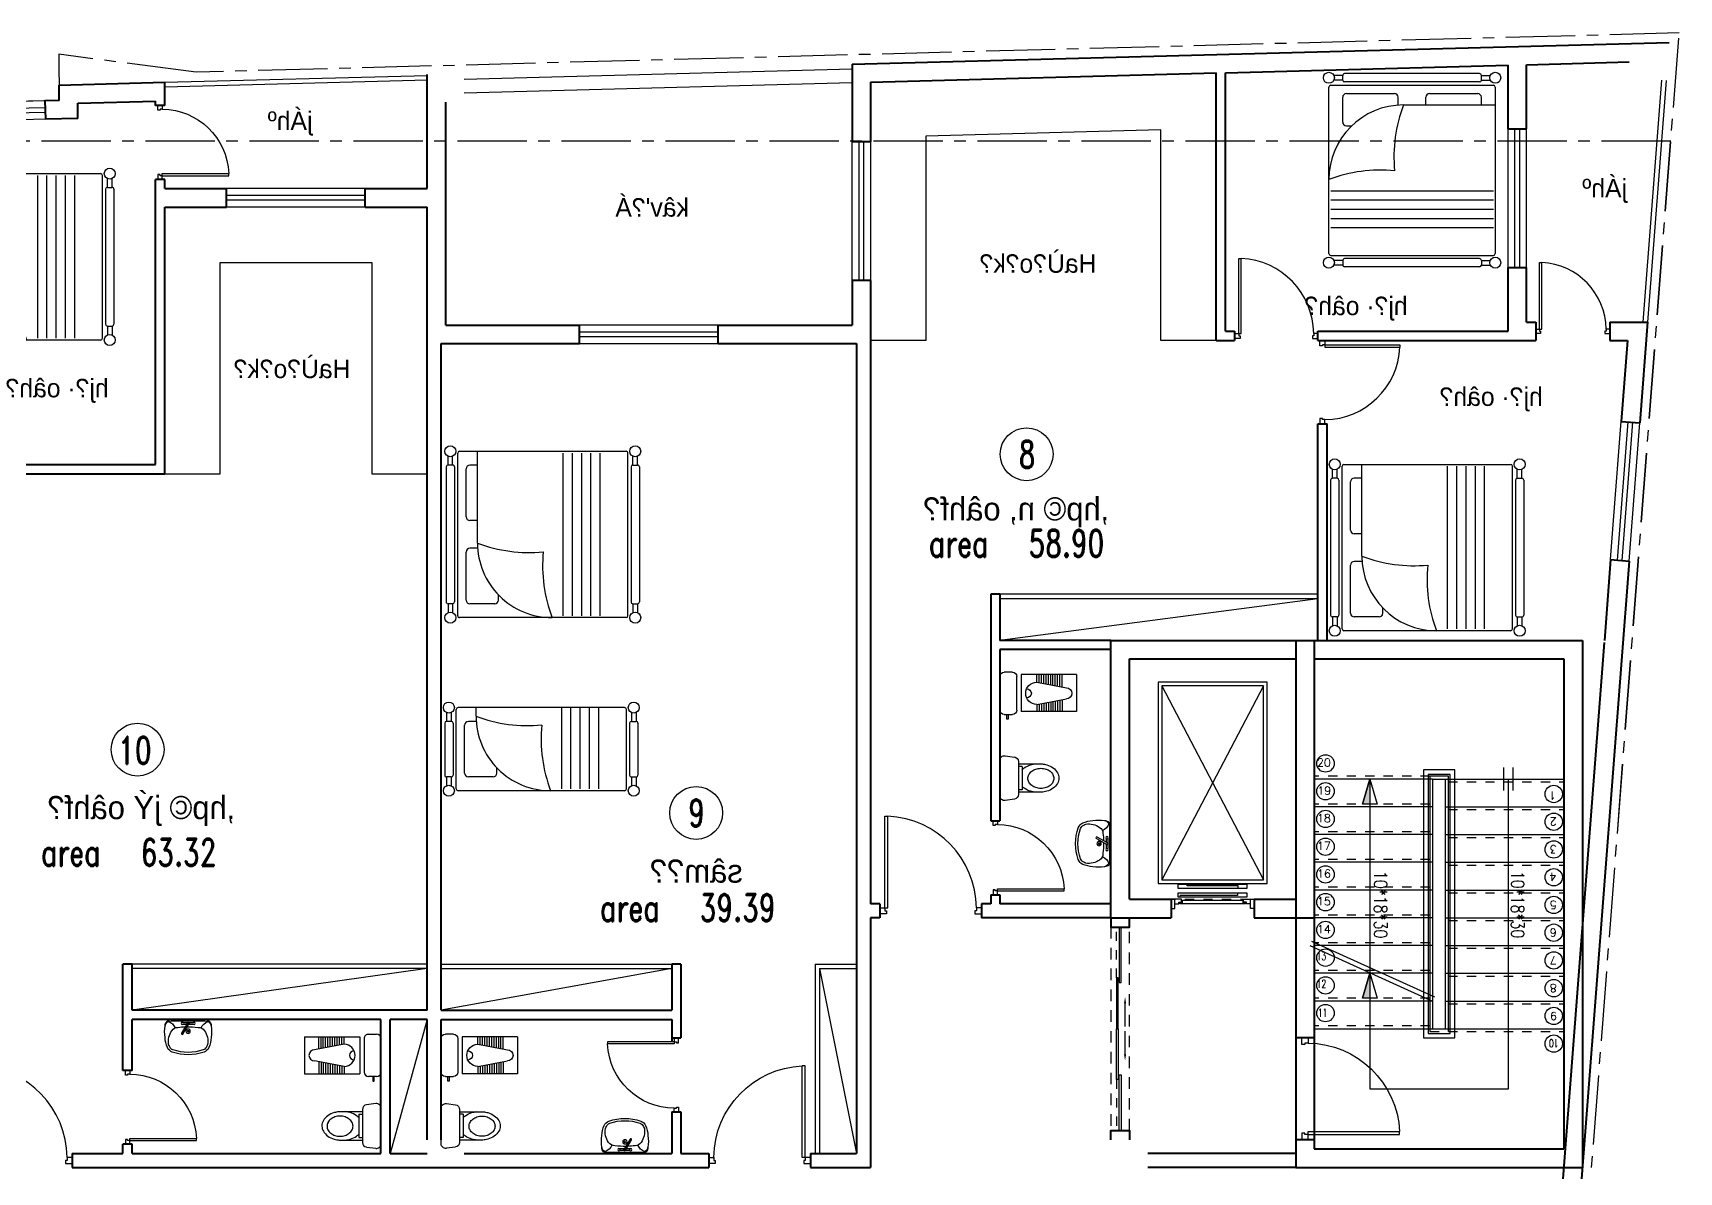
# Model space of a CAD drawing. Header units: metres. Extents: x 89900.7 to 89938.3, y 122596.5 to 122628.6.
# Drawn here: x 89920.52 to 89938.32, y 122616.24 to 122628.56 of the extents above; entities that cross this region are included whole.
import ezdxf

# ---------------------------------------------------------------- set-up
doc = ezdxf.new("R2010")
doc.units = ezdxf.units.M
for name, pattern in [('CENTER2', [1.125, 0.75, -0.125, 0.125, -0.125]), ('DOT2', [0.125, 0, -0.125]), ('HIDDEN', [9.525, 6.35, -3.175]), ('HIDDEN2', [0.1875, 0.125, -0.0625])]:
    doc.linetypes.add(name, pattern=pattern)
for name, color, linetype in [('1', 1, 'Continuous'), ('2', 2, 'Continuous'), ('Area', 240, 'CENTER2'), ('Counter', 30, 'Continuous'), ('Door', 15, 'Continuous'), ('Fur.mobl', 175, 'Continuous'), ('Hatch', 60, 'Continuous'), ('Hidden', 1, 'HIDDEN2'), ('LEAF', 134, 'Continuous'), ('pele-fur', 1, 'Continuous'), ('pele-hide', 251, 'Continuous'), ('pele-kaf', 1, 'Continuous'), ('Text', 3, 'Continuous'), ('WINDOW', 2, 'Continuous')]:
    doc.layers.add(name, color=color, linetype=linetype)
doc.layers.add('Fur. Wc', color=155, linetype='Continuous', true_color=0x3e6f99)
doc.layers.add('Wall', color=4, linetype='Continuous', lineweight=40)
doc.styles.add('Dim', font='romans.shx', dxfattribs={"width": 0.8})
doc.styles.add('MAIN-GRID', font='romand.shx', dxfattribs={"width": 0.7})
doc.styles.add('style1', font='romand.shx')
doc.styles.add('Tahrir', font='tahrir.shx', dxfattribs={"height": 0.3})

# ---------------------------------------------------------------- blocks, each defined once
blk = doc.blocks.new('A$C88bc8403')
at = {"layer": 'pele-fur'}
for points in [[(1.57, 1.2), (1.57, 4.1), (1.23, 4.1), (1.23, 1.2)], [(1.52, 1.25), (1.52, 4.05), (1.28, 4.05), (1.28, 1.25)]]:
    blk.add_lwpolyline(points, close=True, dxfattribs=at)
at = {"layer": 'pele-hide', "ltscale": 0.8}
for p, q in [((2.1, 3.875), (2.1, 4.125)), ((2.2, 3.875), (2.2, 4.125)), ((0.65, 4), (0.57, 3.73)), ((0, 2.2), (1.33, 1.6)), ((0.021, 2.246), (1.351, 1.646)), ((0.65, 1.9), (0.57, 1.63))]:
    blk.add_line(p, q, dxfattribs=at)
at = {"layer": 'pele-hide', "linetype": 'HIDDEN', "ltscale": 0.01}
for p, q in [((1.3, 4.03), (0.05, 4.03)), ((1.5, 3.97), (2.75, 3.97)), ((1.3, 3.73), (0.05, 3.73)), ((1.5, 3.67), (2.75, 3.67)), ((1.3, 3.43), (0.05, 3.43)), ((1.5, 3.37), (2.75, 3.37)), ((1.3, 3.13), (0.05, 3.13)), ((1.5, 3.07), (2.75, 3.07)), ((1.3, 2.83), (0.05, 2.83)), ((1.5, 2.77), (2.75, 2.77)), ((1.3, 2.53), (0.05, 2.53)), ((1.5, 2.47), (2.75, 2.47)), ((1.3, 2.23), (0.05, 2.23)), ((1.5, 2.17), (2.75, 2.17)), ((1.3, 1.93), (0.05, 1.93)), ((1.5, 1.87), (2.75, 1.87)), ((1.3, 1.63), (0.05, 1.63)), ((1.5, 1.57), (2.75, 1.57)), ((1.3, 1.33), (0.05, 1.33)), ((1.3, 1.27), (2.75, 1.27))]:
    blk.add_line(p, q, dxfattribs=at)
at = {"layer": 'pele-hide'}
for points in [[(0.65, 4), (0.73, 3.73), (0.57, 3.73), (0.65, 4)], [(0.65, 1.9), (0.73, 1.63), (0.57, 1.63), (0.65, 1.9)]]:
    blk.add_lwpolyline(points, dxfattribs=at)
at = {"layer": 'pele-hide', "ltscale": 0.8}
blk.add_lwpolyline([(0.65, 3.97), (0.65, 0.65), (2.15, 0.65), (2.15, 4)], dxfattribs=at)
at = {"layer": 'pele-hide', "linetype": 'HIDDEN', "ltscale": 0.8}
blk.add_lwpolyline([(1.5, 1.27), (1.5, 4.03), (1.3, 4.03), (1.3, 1.27)], dxfattribs=at)
at = {"layer": 'pele-hide', "ltscale": 0.8}
for points in [[(0.65, 4), (0.65, 3.73), (0.57, 3.73), (0.65, 3.73)], [(0.65, 1.9), (0.65, 1.63), (0.57, 1.63), (0.65, 1.63)]]:
    blk.add_solid(points, dxfattribs=at)
at = {"layer": 'pele-kaf'}
for p, q in [((1.33, 4), (0.05, 4)), ((1.33, 4), (2.75, 4)), ((1.33, 3.7), (0.05, 3.7)), ((1.47, 3.7), (2.75, 3.7)), ((1.33, 3.4), (0.05, 3.4)), ((1.47, 3.4), (2.75, 3.4)), ((1.33, 3.1), (0.05, 3.1)), ((1.47, 3.1), (2.75, 3.1)), ((1.33, 2.8), (0.05, 2.8)), ((1.47, 2.8), (2.75, 2.8)), ((1.33, 2.5), (0.05, 2.5)), ((1.47, 2.5), (2.75, 2.5)), ((1.33, 2.2), (0.05, 2.2)), ((1.47, 2.2), (2.75, 2.2)), ((1.33, 1.9), (0.05, 1.9)), ((1.47, 1.9), (2.75, 1.9)), ((1.33, 1.6), (0.05, 1.6)), ((1.47, 1.6), (2.75, 1.6)), ((0.05, 1.3), (1.47, 1.3)), ((1.47, 1.3), (2.75, 1.3))]:
    blk.add_line(p, q, dxfattribs=at)
for points in [[(1.33, 4), (1.33, 1.3)], [(1.47, 1.3), (1.47, 4)]]:
    blk.add_lwpolyline(points, dxfattribs=at)
at = {"layer": 'Text'}
for centre in [(0.171, 4.169), (0.171, 3.869), (2.64, 3.839), (0.171, 3.569), (2.64, 3.539), (0.171, 3.269), (2.64, 3.239), (0.171, 2.969), (2.64, 2.939), (0.171, 2.669), (2.64, 2.639), (0.171, 2.369), (2.64, 2.339), (0.171, 2.069), (2.64, 2.039), (0.171, 1.769), (2.64, 1.739), (0.171, 1.469), (2.64, 1.439), (2.64, 1.139)]:
    blk.add_circle(centre, 0.094, dxfattribs=at)
at = {"layer": 'Wall'}
for p, q in [((-0.15, 5.5), (2.95, 5.5)), ((-0.15, 5.5), (-0.15, -0.2)), ((2.95, 5.5), (2.95, -0.2)), ((0.05, 5.3), (2.75, 5.3)), ((0.05, 5.3), (0.05, 0)), ((2.75, 5.3), (2.75, 0)), ((0.05, 0), (2.75, 0)), ((-0.15, -0.2), (2.95, -0.2))]:
    blk.add_line(p, q, dxfattribs=at)
at = {"layer": 'Text', "style": 'style1'}
for s, p in [('20', (0.08, 4.135)), ('19', (0.083, 3.832)), ('18', (0.08, 3.535)), ('17', (0.08, 3.235)), ('16', (0.08, 2.935)), ('15', (0.08, 2.635)), ('14', (0.08, 2.335))]:
    blk.add_text(s, height=0.0866, dxfattribs=at).set_placement(p)
for s, p in [('1', (2.663, 3.867)), ('2', (2.672, 3.584)), ('3', (2.672, 3.284)), ('4', (2.669, 2.987)), ('5', (2.672, 2.684)), ('6', (2.672, 2.384)), ('7', (2.672, 2.084)), ('8', (2.672, 1.784)), ('9', (2.675, 1.481))]:
    blk.add_text(s, height=0.0866, rotation=180, dxfattribs=at).set_placement(p)
at = {"layer": 'Text', "style": 'style1', "width": 0.7}
for s, p in [('13', (0.075, 2.042)), ('12', (0.075, 1.742)), ('11', (0.088, 1.43))]:
    blk.add_text(s, height=0.0866, dxfattribs=at).set_placement(p)
blk.add_text('10', height=0.0866, rotation=180, dxfattribs=at).set_placement((2.692, 1.186))
at = {"layer": 'Text', "char_height": 0.14, "attachment_point": 5, "rotation": 270, "style": 'Dim'}
for insert in [(0.767, 2.642), (2.25, 2.643)]:
    blk.add_mtext('\\A1;10*18*30', dxfattribs=dict(at, insert=insert))
blk = doc.blocks.new('elevator2.1x1.1')
for p, q in [((-0.1, 2.41), (1, 0.31)), ((1, 2.41), (-0.1, 0.31)), ((0.825, 0.26), (0.075, 0.26)), ((0.075, 0.26), (0.075, 0.22)), ((0.075, 0.22), (0.825, 0.22)), ((0.175, 0.245), (0.175, 0.26)), ((0.725, 0.245), (0.175, 0.245)), ((0.725, 0.22), (0.725, 0.245)), ((0.825, 0.22), (0.825, 0.26)), ((0.825, 0.165), (0.075, 0.165)), ((0.075, 0.165), (0.075, 0.125)), ((0.075, 0.125), (0.825, 0.125)), ((0.095, 0.05), (0.095, 0.06)), ((0.095, 0.06), (0.125, 0.06)), ((0.805, 0.05), (0.095, 0.05)), ((0.719, 0.14), (0.1, 0.14)), ((0.1, 0.125), (0.1, 0.14)), ((0.125, 0.06), (0.125, 0.09)), ((0.125, 0.09), (0.775, 0.09)), ((0.719, 0.165), (0.719, 0.14)), ((0.775, 0.09), (0.775, 0.06)), ((0.775, 0.06), (0.805, 0.06)), ((0.805, 0.06), (0.805, 0.05)), ((0.825, 0.125), (0.825, 0.165))]:
    blk.add_line(p, q)
for points in [[(-0.14, 0.27), (1.04, 0.27), (1.04, 2.45), (-0.14, 2.45)], [(-0.1, 0.31), (1, 0.31), (1, 2.41), (-0.1, 2.41)], [(0.04, 0), (0.04, 0.1), (0, 0.1), (0, 0)], [(0.86, 0), (0.86, 0.1), (0.9, 0.1), (0.9, 0)]]:
    blk.add_lwpolyline(points, close=True)
for points in [[(0.04, 0.05), (0.085, 0.05), (0.085, 0.07), (0.115, 0.07), (0.115, 0.1), (0.04, 0.1)], [(0.86, 0.05), (0.815, 0.05), (0.815, 0.07), (0.785, 0.07), (0.785, 0.1), (0.86, 0.1)]]:
    blk.add_lwpolyline(points)
blk = doc.blocks.new('A$C490a6b48')
at = {"layer": 'Hidden', "ltscale": 0.7}
blk.add_lwpolyline([(0.2, 0.3), (2.8, 0.3), (2.8, 2.1), (0.2, 2.1)], close=True, dxfattribs=at)
blk.add_lwpolyline([(0.2, 0.3), (2.8, 0.3), (2.8, 2.1), (0.2, 2.1)], close=True, dxfattribs=at)
at = {"layer": 'Wall'}
for p, q in [((0, 2.3), (0, 1.65)), ((0, 2.3), (3, 2.3)), ((0, 2.3), (0, 1.65)), ((3, 2.3), (3, 0.1)), ((0.2, 2.1), (0.2, 1.65)), ((0.2, 2.1), (2.8, 2.1)), ((0.2, 2.1), (0.2, 1.65)), ((0.2, 2.1), (2.8, 2.1)), ((2.8, 2.1), (2.8, 0.3)), ((2.8, 2.1), (2.8, 0.3)), ((0.2, 1.65), (0, 1.65)), ((0.2, 1.65), (0, 1.65)), ((0, 0.75), (0, 0.3)), ((0.2, 0.75), (0, 0.75)), ((0, 0.75), (0, 0.1)), ((0.2, 0.75), (0, 0.75)), ((0.2, 0.75), (0.2, 0.3)), ((0.2, 0.75), (0.2, 0.3)), ((2.8, 0.3), (0.2, 0.3)), ((2.8, 0.3), (0.2, 0.3)), ((3, 0.1), (0, 0.1)), ((3, 0.1), (0.2, 0.1))]:
    blk.add_line(p, q, dxfattribs=at)
at = {"layer": '1', "rotation": 270}
blk.add_blockref('elevator2.1x1.1', (0.1, 1.65), dxfattribs=at)
blk.add_blockref('elevator2.1x1.1', (0.1, 1.65), dxfattribs=at)
blk = doc.blocks.new('Stairs')
at = {"rotation": 90}
blk.add_blockref('A$C490a6b48', (31.736, -8.2, 0), dxfattribs=at)
blk.add_blockref('A$C88bc8403', (31.586, -10.7, 0))
blk = doc.blocks.new('SLD-T01')
at = {"linetype": 'HIDDEN2'}
for p, q in [((1.1, 0.09), (-1.1, 0.09)), ((-1.1, -0.11), (1.1, -0.11))]:
    blk.add_line(p, q, dxfattribs=at)
for p, q in [((-0.025, 0.044), (-0.275, 0.044)), ((0.275, 0.044), (0.025, 0.044))]:
    blk.add_line(p, q)
at = {"linetype": 'DOT2', "ltscale": 0.1}
for p, q in [((-0.55, -0.05), (-1.1, -0.05)), ((0.55, -0.05), (1.1, -0.05))]:
    blk.add_line(p, q, dxfattribs=at)
for points in [[(-0.5, 0), (-1.1, 0), (-1.1, -0.02), (-0.5, -0.02)], [(0.5, 0), (1.1, 0), (1.1, -0.02), (0.5, -0.02)], [(0, -0.03), (-0.55, -0.03), (-0.55, -0.05), (0, -0.05)], [(0, -0.03), (0.55, -0.03), (0.55, -0.05), (0, -0.05)]]:
    blk.add_lwpolyline(points, close=True)
for points in [[(-0.275, 0.032), (-0.345, 0.044), (-0.275, 0.055)], [(0.275, 0.032), (0.345, 0.044), (0.275, 0.055)]]:
    blk.add_solid(points)
blk = doc.blocks.new('DR_D01')
for p, q in [((-0.45, 0.93), (-0.42, 0.93)), ((-0.45, 0.03), (-0.45, 0.93)), ((-0.42, 0.03), (-0.42, 0.93)), ((-0.5, 0.03), (-0.42, 0.03)), ((-0.5, 0.03), (-0.5, -0.03)), ((-0.45, 0.03), (-0.45, 0)), ((-0.45, 0), (-0.435, 0)), ((-0.435, 0), (-0.435, -0.03)), ((0.435, 0), (0.435, -0.03)), ((0.45, 0), (0.435, 0)), ((0.45, 0.03), (0.45, 0)), ((0.5, 0.03), (0.45, 0.03)), ((0.5, -0.03), (0.5, 0.03)), ((-0.435, -0.03), (-0.5, -0.03)), ((0.435, -0.03), (0.5, -0.03))]:
    blk.add_line(p, q)
blk.add_arc((-0.46, 0.021), 0.91, 0.5915, 87.4664)
blk = doc.blocks.new('A$Ca7e94d8c')
for p, q in [((0.06, 0.159), (0.06, 1.96)), ((0.08, 1.98), (1.84, 1.98)), ((0.21, 2.085), (0.114, 2.085)), ((0.21, 2.035), (0.114, 2.035)), ((0.21, 2.035), (0.21, 2.085)), ((1.69, 2.105), (0.23, 2.105)), ((1.69, 2.015), (0.23, 2.015)), ((1.71, 2.085), (1.806, 2.085)), ((1.71, 2.035), (1.71, 2.085)), ((1.71, 2.035), (1.806, 2.035)), ((1.86, 1.96), (1.86, 0.159)), ((0.21, 1.58), (0.21, 1.849)), ((0.25, 1.889), (0.77, 1.889)), ((0.81, 1.764), (0.81, 1.849)), ((1.11, 1.766), (1.11, 1.849)), ((1.15, 1.889), (1.67, 1.889)), ((1.71, 1.766), (1.71, 1.849)), ((0.867, 1.766), (1.86, 1.766)), ((0.25, 1.54), (0.306, 1.54)), ((0.08, 0.839), (1.84, 0.839)), ((0.08, 0.739), (1.84, 0.739)), ((0.08, 0.639), (1.84, 0.639)), ((0.08, 0.539), (1.84, 0.539)), ((0.08, 0.439), (1.84, 0.439)), ((0.08, 0.139), (1.84, 0.139)), ((0.21, 0.085), (0.114, 0.085)), ((0.21, 0.035), (0.114, 0.035)), ((0.21, 0.085), (0.21, 0.035)), ((1.69, 0.105), (0.23, 0.105)), ((1.69, 0.015), (0.23, 0.015)), ((1.71, 0.085), (1.806, 0.085)), ((1.71, 0.085), (1.71, 0.035)), ((1.71, 0.035), (1.806, 0.035))]:
    blk.add_line(p, q)
for centre in [(0.06, 2.06), (1.86, 2.06), (0.06, 0.06), (1.86, 0.06)]:
    blk.add_circle(centre, 0.0595)
for centre, radius, start, end in [((0.08, 1.96), 0.02, 90, 180), ((0.23, 2.085), 0.02, 90, 180), ((0.23, 2.035), 0.02, 180, 270), ((1.69, 2.085), 0.02, 0, 90), ((1.69, 2.035), 0.02, 270, 0), ((1.84, 1.96), 0.02, 0, 90), ((0.25, 1.849), 0.04, 90, 180), ((0.77, 1.849), 0.04, 0, 90), ((1.15, 1.849), 0.04, 90, 180), ((1.67, 1.849), 0.04, 0, 90), ((0.867, 0.959), 0.807, 90, 180), ((2.333, 1.207), 1.569, 159.1041, 185.5493), ((0.25, 1.58), 0.04, 180, 270), ((0.619, -0.507), 1.569, 84.4507, 110.8959), ((0.08, 0.159), 0.02, 180, 270), ((0.23, 0.085), 0.02, 90, 180), ((0.23, 0.035), 0.02, 180, 270), ((1.69, 0.085), 0.02, 0, 90), ((1.69, 0.035), 0.02, 270, 0), ((1.84, 0.159), 0.02, 270, 0)]:
    blk.add_arc(centre, radius, start, end)
blk = doc.blocks.new('A$C1609cef4')
for p, q in [((0.06, 0.159), (0.06, 1.96)), ((0.08, 1.98), (0.94, 1.98)), ((0.21, 2.085), (0.114, 2.085)), ((0.21, 2.035), (0.114, 2.035)), ((0.21, 2.035), (0.21, 2.085)), ((0.79, 2.105), (0.23, 2.105)), ((0.79, 2.015), (0.23, 2.015)), ((0.81, 2.035), (0.81, 2.085)), ((0.906, 2.085), (0.81, 2.085)), ((0.906, 2.035), (0.81, 2.035)), ((0.96, 0.159), (0.96, 1.96)), ((0.21, 1.58), (0.21, 1.849)), ((0.25, 1.889), (0.77, 1.889)), ((0.81, 1.764), (0.81, 1.849)), ((0.867, 1.766), (0.96, 1.766)), ((0.25, 1.54), (0.306, 1.54)), ((0.08, 0.839), (0.96, 0.839)), ((0.08, 0.739), (0.96, 0.739)), ((0.08, 0.639), (0.96, 0.639)), ((0.08, 0.539), (0.96, 0.539)), ((0.08, 0.439), (0.96, 0.439)), ((0.08, 0.139), (0.94, 0.139)), ((0.21, 0.085), (0.114, 0.085)), ((0.21, 0.035), (0.114, 0.035)), ((0.21, 0.085), (0.21, 0.035)), ((0.79, 0.105), (0.23, 0.105)), ((0.79, 0.015), (0.23, 0.015)), ((0.906, 0.085), (0.81, 0.085)), ((0.81, 0.085), (0.81, 0.035)), ((0.906, 0.035), (0.81, 0.035))]:
    blk.add_line(p, q)
for centre in [(0.06, 2.06), (0.96, 2.06), (0.06, 0.06), (0.96, 0.06)]:
    blk.add_circle(centre, 0.0595)
for centre, radius, start, end in [((0.08, 1.96), 0.02, 90, 180), ((0.23, 2.085), 0.02, 90, 180), ((0.23, 2.035), 0.02, 180, 270), ((0.79, 2.085), 0.02, 0, 90), ((0.79, 2.035), 0.02, 270, 0), ((0.94, 1.96), 0.02, 0, 90), ((0.25, 1.849), 0.04, 90, 180), ((0.77, 1.849), 0.04, 0, 90), ((0.867, 0.959), 0.807, 90, 180), ((2.333, 1.207), 1.569, 159.1041, 185.5493), ((0.25, 1.58), 0.04, 180, 270), ((0.619, -0.507), 1.569, 84.4507, 110.8959), ((0.08, 0.159), 0.02, 180, 270), ((0.23, 0.085), 0.02, 90, 180), ((0.23, 0.035), 0.02, 180, 270), ((0.79, 0.085), 0.02, 0, 90), ((0.79, 0.035), 0.02, 270, 0), ((0.94, 0.159), 0.02, 270, 0)]:
    blk.add_arc(centre, radius, start, end)
blk = doc.blocks.new('yqw_1_1.5_0.2')
for p, q in [((-0.5, 0.067), (0.5, 0.067)), ((-0.5, -0.067), (0.5, -0.067))]:
    blk.add_line(p, q)
at = {"layer": 'LEAF'}
for p, q in [((-0.5, 0.017), (0.5, 0.017)), ((-0.5, -0.017), (0.5, -0.017))]:
    blk.add_line(p, q, dxfattribs=at)
blk = doc.blocks.new('yqw_1_1.4_0.2')
for p, q in [((-0.5, 0.071), (0.5, 0.071)), ((-0.5, -0.071), (0.5, -0.071))]:
    blk.add_line(p, q)
at = {"layer": 'LEAF'}
for p, q in [((-0.5, 0.018), (0.5, 0.018)), ((-0.5, -0.018), (0.5, -0.018))]:
    blk.add_line(p, q, dxfattribs=at)
blk = doc.blocks.new('A$C8edc5ede')
for p, q in [((0.44, 0.397), (0.182, 0.397)), ((0.399, 0.37), (0.399, 0.117)), ((0.399, 0.37), (0.44, 0.37)), ((0.439, 0.422), (0.439, 0.065)), ((0.582, 0.484), (0.482, 0.471)), ((0.639, 0.05), (0.639, 0.435)), ((0.639, 0.435), (0.639, 0.242)), ((0.188, 0.089), (0.44, 0.089)), ((0.399, 0.117), (0.44, 0.117)), ((0.482, 0.015), (0.582, 0.001))]:
    blk.add_line(p, q)
for centre, radius, start, end in [((0.197, 0.165), 0.231, 106.2416, 125.1186), ((0.22, 0.088), 0.311, 97.0588, 106.2416), ((0.22, 0.088), 0.311, 73.7584, 84.1337), ((0.242, 0.165), 0.231, 54.8814, 73.7584), ((0.489, 0.422), 0.05, 97.6391, 180), ((0.589, 0.435), 0.05, 0, 97.6391), ((0.111, 0.244), 0.111, 149.5251, 181.1385), ((0.111, 0.242), 0.111, 180, 210.4964), ((0.163, 0.214), 0.171, 125.1186, 149.5036), ((0.163, 0.273), 0.171, 210.4964, 234.8814), ((0.141, 0.24), 0.0852, 151.9033, 180), ((0.141, 0.24), 0.0852, 180, 208.0967), ((0.167, 0.226), 0.115, 127.8065, 151.9033), ((0.167, 0.254), 0.115, 208.0967, 232.1935), ((0.184, 0.204), 0.143, 107.816, 127.8065), ((0.196, 0.169), 0.18, 90, 107.816), ((0.196, 0.169), 0.18, 72.184, 90), ((0.207, 0.204), 0.143, 52.1935, 72.184), ((0.224, 0.226), 0.115, 28.0967, 52.1935), ((0.224, 0.254), 0.115, 307.8065, 331.9033), ((0.251, 0.24), 0.0852, 0, 28.0967), ((0.251, 0.24), 0.0852, 331.9033, 0), ((0.277, 0.214), 0.171, 44.4977, 54.8814), ((0.197, 0.322), 0.231, 234.8814, 253.7584), ((0.184, 0.276), 0.143, 232.1935, 252.184), ((0.22, 0.399), 0.311, 253.7584, 264.1337), ((0.196, 0.311), 0.18, 252.184, 270), ((0.196, 0.311), 0.18, 270, 287.816), ((0.207, 0.276), 0.143, 287.816, 307.8065), ((0.22, 0.399), 0.311, 275.8663, 286.2416), ((0.242, 0.322), 0.231, 286.2416, 305.1186), ((0.277, 0.273), 0.171, 305.1186, 315.5023), ((0.489, 0.065), 0.05, 180, 261.6173), ((0.589, 0.05), 0.05, 261.6173, 0)]:
    blk.add_arc(centre, radius, start, end)
blk = doc.blocks.new('N1')
for p, q in [((0.019, -0.18), (0.019, 0.184)), ((0.065, 0.23), (0.153, 0.23)), ((0.092, 0.281), (0.092, 0.23)), ((0.108, 0.281), (0.092, 0.281)), ((0.108, 0.23), (0.108, 0.281)), ((0.199, -0.18), (0.199, 0.184)), ((0.847, 0.2), (0.247, 0.2)), ((0.247, -0.2), (0.247, 0.2)), ((0.417, 0.122), (0.417, 0.2)), ((0.442, 0.122), (0.442, 0.2)), ((0.467, 0.112), (0.467, 0.2)), ((0.492, 0.108), (0.492, 0.2)), ((0.517, 0.103), (0.517, 0.2)), ((0.542, 0.098), (0.542, 0.2)), ((0.567, 0.093), (0.567, 0.2)), ((0.592, 0.089), (0.592, 0.2)), ((0.617, 0.084), (0.617, 0.2)), ((0.642, 0.079), (0.642, 0.2)), ((0.667, 0.075), (0.667, 0.2)), ((0.692, 0.07), (0.692, 0.2)), ((0.847, -0.2), (0.847, 0.2)), ((0.417, 0.122), (0.737, 0.062)), ((0.417, -0.118), (0.737, -0.058)), ((0.417, -0.118), (0.417, -0.197)), ((0.442, -0.118), (0.442, -0.197)), ((0.467, -0.109), (0.467, -0.197)), ((0.492, -0.104), (0.492, -0.197)), ((0.517, -0.1), (0.517, -0.197)), ((0.542, -0.095), (0.542, -0.197)), ((0.567, -0.09), (0.567, -0.197)), ((0.592, -0.086), (0.592, -0.197)), ((0.617, -0.081), (0.617, -0.197)), ((0.642, -0.076), (0.642, -0.197)), ((0.667, -0.072), (0.667, -0.197)), ((0.692, -0.067), (0.692, -0.197)), ((0.153, -0.226), (0.065, -0.226)), ((0.847, -0.2), (0.247, -0.2))]:
    blk.add_line(p, q)
for centre, radius, start, end in [((0.065, 0.184), 0.0465, 90, 180), ((0.153, 0.184), 0.0465, 0, 90), ((0.417, 0.002), 0.12, 90, 270), ((0.308, 0.002), 0.05, 270.1232, 89.8768), ((0.737, 0.002), 0.06, 270, 90), ((0.065, -0.18), 0.0465, 180, 270), ((0.153, -0.18), 0.0465, 270, 0)]:
    blk.add_arc(centre, radius, start, end)
blk = doc.blocks.new('A$C38f4ac41')
for p, q in [((0.2, 0.051), (0.239, 0.051)), ((0.2, 0.034), (0.245, 0.034)), ((0.264, 0.051), (0.308, 0.051)), ((0.264, 0.034), (0.308, 0.034))]:
    blk.add_line(p, q)
for points in [[(0.478, 0.303, 0.220952), (0.426, 0.352, 0.168423), (0.082, 0.352, 0.220952), (0.03, 0.303, 0.083343), (0.004, 0.195, 0.065091), (0.004, 0.068, 0.414214), (0.072, 0), (0.436, 0, 0.414214), (0.504, 0.068, 0.065091), (0.504, 0.195, 0.083343)], [(0.247, 0.038), (0.183, 0.148, -1), (0.198, 0.157), (0.261, 0.047, -1)]]:
    blk.add_lwpolyline(points, format="xyb", close=True)
for points in [[(0.243, 0.078, 0.03391), (0.361, 0.085, 0.243758), (0.431, 0.121, 0.197181), (0.465, 0.271, 0.029833), (0.454, 0.294, 0.220952), (0.418, 0.328, 0.168619), (0.09, 0.328, 0.220952), (0.054, 0.294, 0.029833), (0.043, 0.271, 0.197181), (0.078, 0.121, 0.255721), (0.143, 0.085, 0.023256), (0.224, 0.078, 0.243758)], [(0.004, 0.068, 0.368594), (0.072, 0.013), (0.436, 0.013, 0.368595), (0.504, 0.068)]]:
    blk.add_lwpolyline(points, format="xyb")
at = {"const_width": 0.0148}
blk.add_lwpolyline([(0.247, 0.127, -1), (0.262, 0.127, -1)], format="xyb", close=True, dxfattribs=at)
for centre, radius in [((0.191, 0.042), 0.0127), ((0.254, 0.127), 0.0234), ((0.318, 0.042), 0.0127)]:
    blk.add_circle(centre, radius)
for centre, radius, start, end in [((-0.012, 0.151), 0.14, 291.3933, 334.325), ((0.254, 0.042), 0.0127, 161.8103, 78.1897), ((0.52, 0.151), 0.14, 205.2961, 248.6067)]:
    blk.add_arc(centre, radius, start, end)

msp = doc.modelspace()

# ---------------------------------------------------------------- hatches: boundary and pattern name
at = {"layer": 'Hatch'}
h = msp.add_hatch(dxfattribs=at)
h.set_pattern_fill('ANGLE', color=256)
h.set_pattern_definition([(0, (0, 0), (0, 6.985), [5.08, -1.905]), (90, (0, 0), (-6.985, 4e-16), [5.08, -1.905])])
h.paths.add_polyline_path([(89924.783, 122617.787), (89924.383, 122616.437), (89924.783, 122616.437), (89924.783, 122616.587)])

# ---------------------------------------------------------------- linework, layer by layer
for p, q in [((89925.184, 122628.058), (89929.378, 122628.17)), ((89925.184, 122627.908), (89929.378, 122628.02))]:
    msp.add_line(p, q)
at = {"layer": '1'}
for points in [[(89933.317, 122625.23), (89932.717, 122625.23), (89932.717, 122627.508), (89930.178, 122627.441), (89930.178, 122625.23), (89929.578, 122625.23)], [(89921.943, 122623.789), (89922.543, 122623.789), (89922.543, 122626.073), (89924.183, 122626.073), (89924.183, 122623.789), (89924.783, 122623.789)]]:
    msp.add_lwpolyline(points, dxfattribs=at)
at = {"layer": '2'}
for p, q in [((89921.943, 122628.023), (89924.784, 122628.098)), ((89921.944, 122627.973), (89924.785, 122628.048)), ((89938.135, 122628.047), (89937.933, 122625.43)), ((89938.185, 122628.043), (89937.983, 122625.43))]:
    msp.add_line(p, q, dxfattribs=at)
at = {"layer": 'Area'}
msp.add_lwpolyline([(89938.234, 122627.387), (89902.543, 122627.387), (89902.496, 122604.197), (89936.446, 122604.197)], close=True, dxfattribs=at)
at = {"layer": 'Counter'}
for p, q in [((89934.417, 122622.487, 0), (89930.978, 122622.487, 0)), ((89934.417, 122622.437, 0), (89930.978, 122622.437, 0))]:
    msp.add_line(p, q, dxfattribs=at)
at = {"layer": 'Text', "color": 2}
msp.add_circle((89931.267, 122624, 0), 0.286, dxfattribs=at)
at = {"layer": 'Wall'}
for p, q in [((89929.378, 122628.22), (89938.216, 122628.454)), ((89936.675, 122628.213), (89937.786, 122628.243)), ((89924.783, 122626.873, 0), (89924.783, 122628.107)), ((89929.378, 122628.22), (89929.378, 122627.378)), ((89929.578, 122628.025), (89933.317, 122628.124)), ((89933.317, 122625.23), (89933.317, 122628.124)), ((89933.417, 122628.127), (89936.475, 122628.208)), ((89933.417, 122625.33), (89933.417, 122628.127)), ((89936.475, 122627.519), (89936.475, 122628.208)), ((89936.675, 122627.519), (89936.675, 122628.213)), ((89920.802, 122627.992), (89921.943, 122628.023)), ((89920.803, 122627.827), (89920.802, 122627.992)), ((89921.943, 122627.773), (89921.943, 122628.023)), ((89929.578, 122628.025), (89929.578, 122627.378)), ((89920.803, 122627.827), (89920.648, 122627.823)), ((89920.648, 122627.823), (89920.653, 122627.623)), ((89921.004, 122627.798), (89921.843, 122627.82)), ((89921.005, 122627.632), (89921.004, 122627.798)), ((89921.843, 122627.773), (89921.843, 122627.82)), ((89921.943, 122627.773), (89921.843, 122627.773)), ((89924.983, 122625.398, 0), (89924.983, 122627.807, 0)), ((89921.005, 122627.632), (89920.653, 122627.623)), ((89929.578, 122627.378), (89929.378, 122627.378)), ((89936.475, 122627.519), (89936.675, 122627.519)), ((89921.843, 122623.889), (89921.843, 122626.973)), ((89921.943, 122626.973), (89921.843, 122626.973)), ((89921.943, 122626.873), (89921.943, 122626.973)), ((89921.943, 122626.873), (89922.613, 122626.873)), ((89922.613, 122626.673), (89922.613, 122626.873)), ((89924.113, 122626.873), (89924.783, 122626.873)), ((89924.113, 122626.673), (89924.113, 122626.873)), ((89921.943, 122623.789), (89921.943, 122626.673)), ((89921.943, 122626.673), (89922.613, 122626.673)), ((89924.113, 122626.673), (89924.783, 122626.673)), ((89936.475, 122625.33), (89936.475, 122626.019)), ((89936.475, 122626.019), (89936.675, 122626.019)), ((89936.675, 122625.43), (89936.675, 122626.019)), ((89929.378, 122625.878), (89929.378, 122625.398)), ((89929.578, 122625.878), (89929.378, 122625.878)), ((89924.983, 122625.398), (89926.431, 122625.398, 0)), ((89926.431, 122625.198, 0), (89926.431, 122625.398, 0)), ((89927.931, 122625.398, 0), (89929.378, 122625.398, 0)), ((89927.931, 122625.198, 0), (89927.931, 122625.398, 0)), ((89936.675, 122625.43), (89936.775, 122625.43)), ((89936.775, 122625.43), (89936.775, 122625.23)), ((89937.575, 122625.43), (89937.983, 122625.43)), ((89937.575, 122625.43), (89937.575, 122625.23)), ((89937.983, 122625.43), (89937.899, 122624.341)), ((89933.317, 122625.23), (89933.517, 122625.23)), ((89933.417, 122625.33), (89933.517, 122625.33)), ((89933.517, 122625.33), (89933.517, 122625.23)), ((89934.417, 122625.33), (89936.475, 122625.33)), ((89934.417, 122625.23), (89934.417, 122625.33)), ((89934.417, 122625.23), (89936.775, 122625.23)), ((89937.575, 122625.23), (89937.767, 122625.23)), ((89937.767, 122625.23), (89937.7, 122624.356)), ((89924.933, 122625.198, 0), (89926.431, 122625.198, 0)), ((89927.931, 122625.198, 0), (89929.428, 122625.198, 0)), ((89934.417, 122624.33), (89934.517, 122624.33)), ((89937.7, 122624.356), (89937.899, 122624.341)), ((89920.243, 122623.889), (89921.843, 122623.889)), ((89920.243, 122623.789), (89921.943, 122623.789)), ((89937.584, 122622.861), (89937.517, 122621.987)), ((89937.584, 122622.861), (89937.784, 122622.845)), ((89930.978, 122622.487, 0), (89930.878, 122622.487, 0))]:
    msp.add_line(p, q, dxfattribs=at)

# ---------------------------------------------------------------- block references
at = {"layer": 'Fur.mobl'}
msp.add_blockref('A$Ca7e94d8c', (89934.476, 122626.012), dxfattribs=at)
at = {"layer": 'Fur.mobl', "rotation": 89.99999999999999}
for p in [(89921.409, 122625.176), (89927.093, 122622.173)]:
    msp.add_blockref('A$Ca7e94d8c', p, dxfattribs=at)
at = {"layer": 'WINDOW'}
for name, p, xscale, yscale, zscale, rotation in [('yqw_1_1.4_0.2', (89919.95, 122627.706), 1.399999999999999, 1.399999999999999, 1.399999999999999, 181.3797702827484), ('DR_D01', (89921.893, 122627.373), 0.8, -0.8, 0.8, 90), ('yqw_1_1.5_0.2', (89929.478, 122626.628), 1.5, 1.5, 1.5, 270), ('yqw_1_1.5_0.2', (89936.575, 122626.769), 1.5, 1.5, 1.5, 89.99999999888831), ('yqw_1_1.5_0.2', (89923.363, 122626.773), 1.5, 1.5, 1.5, 180), ('DR_D01', (89937.175, 122625.33), 0.8, 0.8, 0.8, 359.9999999989578), ('yqw_1_1.5_0.2', (89927.181, 122625.298, 0), 1.5, 1.5, 1.5, 5.558422e-10), ('DR_D01', (89934.467, 122624.78), 0.9, 0.9, 0.9, 270), ('yqw_1_1.5_0.2', (89937.742, 122623.601), 1.5, 1.5, 1.5, 85.58936781977069)]:
    msp.add_blockref(name, p, dxfattribs=dict(at, xscale=xscale, yscale=yscale, zscale=zscale, rotation=rotation))
at = {"layer": 'WINDOW', "xscale": 0.9, "yscale": 0.9, "zscale": 0.9}
msp.add_blockref('DR_D01', (89933.967, 122625.28), dxfattribs=at)

# ---------------------------------------------------------------- texts
at = {"layer": 'Text', "style": 'Tahrir', "text_generation_flag": 2}
for s, p in [('jÁhº', (89923.542, 122627.507)), ('jÁhº', (89937.762, 122626.778)), ("kâv'\x8bÁ", (89927.613, 122626.57)), ('HaÙ\x88o\x97k\x9b', (89932.022, 122625.963)), ('hj\x97· oâh\x93', (89935.388, 122625.505)), ('HaÙ\x88o\x97k\x9b', (89923.953, 122624.824)), ('hj\x97· oâh\x93', (89921.337, 122624.616)), ('hj\x97· oâh\x93', (89936.85, 122624.523))]:
    msp.add_text(s, height=0.2, dxfattribs=at).set_placement(p)
at = {"layer": 'Text', "color": 2, "style": 'MAIN-GRID', "width": 0.7}
msp.add_text('8', height=0.3, dxfattribs=at).set_placement((89931.182, 122623.85, 0))
at = {"layer": 'Text', "color": 2, "style": 'Tahrir', "text_generation_flag": 2}
msp.add_text(',hp© n, oâhf\x9b', height=0.25, dxfattribs=at).set_placement((89932.161, 122623.284))
at = {"layer": 'Text', "color": 2, "insert": (89930.208, 122623.187), "char_height": 0.3, "width": 2.89631, "attachment_point": 1, "style": 'MAIN-GRID'}
msp.add_mtext('area   58.90', dxfattribs=at)

# ---------------------------------------------------------------- next in the draw order: block references
msp.add_blockref('Stairs', (89902.743, 122627.187))

# ---------------------------------------------------------------- next in the draw order: linework, layer by layer
at = {"layer": 'Area'}
msp.add_lwpolyline([(89938.325, 122628.557), (89922.282, 122628.132), (89920.799, 122628.327), (89920.803, 122627.827), (89902.543, 122627.387), (89902.51, 122620.171), (89902.479, 122608.948), (89902.496, 122604.197), (89936.446, 122604.197)], close=True, dxfattribs=at)
at = {"layer": 'Counter'}
for p, q in [((89934.417, 122622.437, 0), (89930.978, 122621.987, 0)), ((89924.783, 122618.487, 0), (89921.592, 122618.487, 0)), ((89924.933, 122618.487, 0), (89927.428, 122618.487, 0)), ((89928.978, 122618.487, 0), (89929.428, 122618.487, 0)), ((89928.978, 122618.487, 0), (89928.978, 122616.437, 0)), ((89924.783, 122618.437, 0), (89921.592, 122618.437, 0)), ((89924.783, 122618.437, 0), (89921.592, 122617.987, 0)), ((89924.933, 122618.437, 0), (89927.428, 122618.437, 0)), ((89927.428, 122618.437, 0), (89924.933, 122617.987, 0)), ((89929.028, 122618.437, 0), (89929.028, 122616.437, 0)), ((89929.028, 122618.437, 0), (89929.428, 122618.437, 0)), ((89929.028, 122618.437, 0), (89929.428, 122616.437, 0))]:
    msp.add_line(p, q, dxfattribs=at)
at = {"layer": 'Hatch'}
msp.add_line((89924.783, 122617.887, 0), (89924.383, 122616.437, 0), dxfattribs=at)
at = {"layer": 'Text', "color": 2}
for centre in [(89921.65, 122620.806, 0), (89927.692, 122620.121)]:
    msp.add_circle(centre, 0.286, dxfattribs=at)
at = {"layer": 'Wall'}
for p, q in [((89924.783, 122617.987, 0), (89924.783, 122626.673, 0)), ((89929.578, 122625.878), (89929.578, 122619.137)), ((89924.933, 122617.987, 0), (89924.933, 122625.198, 0)), ((89929.428, 122625.198, 0), (89929.428, 122616.437, 0)), ((89934.417, 122621.987), (89934.417, 122624.33)), ((89934.517, 122621.987), (89934.517, 122624.33)), ((89937.784, 122622.845), (89936.569, 122607.097)), ((89930.878, 122622.487, 0), (89930.878, 122620.037, 0)), ((89930.978, 122622.487, 0), (89930.978, 122621.987, 0)), ((89932.178, 122621.987, 0), (89930.978, 122621.987, 0)), ((89932.178, 122621.887, 0), (89930.978, 122621.887, 0)), ((89930.978, 122621.887, 0), (89930.978, 122620.037, 0)), ((89937.515, 122621.963), (89936.376, 122607.197)), ((89930.878, 122620.037, 0), (89930.978, 122620.037, 0)), ((89930.878, 122619.237, 0), (89930.878, 122619.137, 0)), ((89930.878, 122619.237, 0), (89930.978, 122619.237, 0)), ((89930.978, 122619.237, 0), (89930.978, 122619.137, 0)), ((89929.678, 122619.137, 0), (89929.578, 122619.137, 0)), ((89929.578, 122618.987, 0), (89929.578, 122616.287, 0)), ((89929.678, 122618.987, 0), (89929.578, 122618.987, 0)), ((89929.678, 122619.137, 0), (89929.678, 122618.987, 0)), ((89930.778, 122619.137, 0), (89930.778, 122618.987, 0)), ((89930.878, 122619.137, 0), (89930.778, 122619.137, 0)), ((89932.178, 122618.987, 0), (89930.778, 122618.987, 0)), ((89932.178, 122619.137, 0), (89930.978, 122619.137, 0)), ((89921.492, 122617.337, 0), (89921.492, 122618.487, 0)), ((89921.592, 122618.487, 0), (89921.492, 122618.487, 0)), ((89921.592, 122617.987, 0), (89921.592, 122618.487, 0)), ((89927.428, 122618.487, 0), (89927.428, 122617.987, 0)), ((89927.528, 122618.487, 0), (89927.428, 122618.487, 0)), ((89927.528, 122618.487, 0), (89927.528, 122617.687, 0)), ((89924.783, 122617.987, 0), (89921.592, 122617.987, 0)), ((89924.933, 122617.987, 0), (89927.428, 122617.987, 0)), ((89921.592, 122617.337, 0), (89921.592, 122617.887, 0)), ((89924.283, 122617.887, 0), (89921.592, 122617.887, 0)), ((89924.283, 122616.437, 0), (89924.283, 122617.887, 0)), ((89924.783, 122617.887, 0), (89924.383, 122617.887, 0)), ((89924.383, 122616.437, 0), (89924.383, 122617.887, 0)), ((89924.783, 122616.587, 0), (89924.783, 122617.887, 0)), ((89924.933, 122616.587, 0), (89924.933, 122617.887, 0)), ((89924.933, 122617.887, 0), (89927.428, 122617.887, 0)), ((89927.428, 122617.887, 0), (89927.428, 122617.647, 0)), ((89927.428, 122617.687, 0), (89927.528, 122617.687, 0)), ((89934.378, 122617.687, 0), (89934.178, 122617.687, 0)), ((89921.592, 122617.337, 0), (89921.492, 122617.337, 0)), ((89927.428, 122616.887, 0), (89927.428, 122616.437, 0)), ((89927.428, 122616.887, 0), (89927.528, 122616.887, 0)), ((89927.528, 122616.887, 0), (89927.528, 122616.437, 0)), ((89921.492, 122616.437, 0), (89921.492, 122616.537, 0)), ((89921.592, 122616.537, 0), (89921.492, 122616.537, 0)), ((89921.592, 122616.437, 0), (89921.592, 122616.537, 0)), ((89934.378, 122616.587, 0), (89934.178, 122616.587, 0)), ((89920.943, 122616.437, 0), (89921.492, 122616.437, 0)), ((89920.943, 122616.437, 0), (89920.943, 122616.287, 0)), ((89921.592, 122616.437, 0), (89924.283, 122616.437, 0)), ((89924.383, 122616.437, 0), (89924.783, 122616.437, 0)), ((89925.183, 122616.437, 0), (89927.428, 122616.437, 0)), ((89927.528, 122616.437, 0), (89927.828, 122616.437, 0)), ((89927.828, 122616.437, 0), (89927.828, 122616.287, 0)), ((89928.928, 122616.437, 0), (89929.428, 122616.437, 0)), ((89928.928, 122616.437, 0), (89928.928, 122616.287, 0)), ((89934.178, 122616.437, 0), (89932.578, 122616.437, 0)), ((89920.943, 122616.287, 0), (89927.828, 122616.287, 0)), ((89928.928, 122616.287, 0), (89929.578, 122616.287, 0)), ((89934.178, 122616.287, 0), (89932.578, 122616.287, 0))]:
    msp.add_line(p, q, dxfattribs=at)
at = {"layer": 'Wall', "elevation": 0}
for points in [[(89932.178, 122618.987), (89932.178, 122618.887), (89932.378, 122618.887), (89932.378, 122618.987)], [(89932.178, 122616.587), (89932.178, 122616.687), (89932.378, 122616.687), (89932.378, 122616.587)]]:
    msp.add_lwpolyline(points, dxfattribs=at)

# ---------------------------------------------------------------- next in the draw order: block references
at = {"layer": 'Door', "rotation": 270}
msp.add_blockref('SLD-T01', (89932.288, 122617.787), dxfattribs=at)
at = {"layer": 'Fur. Wc', "xscale": -1}
for name, p, rotation in [('N1', (89930.96, 122621.417, 0), 180), ('A$C38f4ac41', (89932.178, 122620.043, 0), 90), ('A$C38f4ac41', (89921.943, 122617.887, 0), 180), ('N1', (89924.914, 122617.501, 0), 180)]:
    msp.add_blockref(name, p, dxfattribs=dict(at, rotation=rotation))
for name, p in [('A$C8edc5ede', (89931.617, 122620.255, 0)), ('A$C8edc5ede', (89925.572, 122616.493, 0)), ('A$C38f4ac41', (89927.175, 122616.437, 0))]:
    msp.add_blockref(name, p, dxfattribs=at)
at = {"layer": 'Fur. Wc', "rotation": 180}
msp.add_blockref('N1', (89924.301, 122617.501, 0), dxfattribs=at)
at = {"layer": 'Fur. Wc'}
msp.add_blockref('A$C8edc5ede', (89923.644, 122616.493, 0), dxfattribs=at)
at = {"layer": 'Fur.mobl'}
for name, p, rotation in [('A$Ca7e94d8c', (89936.66, 122622.031), 90), ('A$C1609cef4', (89927.077, 122620.301), 89.99999999999999)]:
    msp.add_blockref(name, p, dxfattribs=dict(at, rotation=rotation))
at = {"layer": 'WINDOW'}
for p, xscale, yscale, zscale, rotation in [((89930.228, 122619.062, 0), 1.1, 1.1, 1.1, 359.9999979868405), ((89930.928, 122619.637, 0), 0.8, -0.8, 0.8, 90), ((89927.478, 122617.287, 0), 0.8, -0.8, 0.8, 270), ((89934.278, 122617.137, 0), -1.10000000000582, 1.10000000000582, 1.10000000000582, 270.0000000000351), ((89921.542, 122616.937, 0), -0.8, 0.8, 0.8, 270.0000000010422)]:
    msp.add_blockref('DR_D01', p, dxfattribs=dict(at, xscale=xscale, yscale=yscale, zscale=zscale, rotation=rotation))
at = {"layer": 'WINDOW', "yscale": 1.1, "zscale": 1.1}
for p, xscale in [((89920.393, 122616.362, 0), 1.1), ((89928.378, 122616.362, 0), -1.1)]:
    msp.add_blockref('DR_D01', p, dxfattribs=dict(at, xscale=xscale))

# ---------------------------------------------------------------- next in the draw order: texts
at = {"layer": 'Text', "color": 2, "style": 'MAIN-GRID', "width": 0.7}
for s, p in [('10', (89921.441, 122620.649, 0)), ('9', (89927.607, 122619.971))]:
    msp.add_text(s, height=0.3, dxfattribs=at).set_placement(p)
at = {"layer": 'Text', "color": 2, "style": 'Tahrir', "text_generation_flag": 2}
for s, p in [(',hp© jÝ oâhf\x9b', (89922.707, 122620.054, 0)), ('sâm\x8b\x9e', (89928.196, 122619.367))]:
    msp.add_text(s, height=0.25, dxfattribs=at).set_placement(p)
at = {"layer": 'Text', "color": 2, "char_height": 0.3, "attachment_point": 1, "style": 'MAIN-GRID'}
for s, insert, width in [('area   63.32', (89920.604, 122619.844), 2.36381), ('area   39.39', (89926.652, 122619.246), 2.37274)]:
    msp.add_mtext(s, dxfattribs=dict(at, insert=insert, width=width))

doc.saveas('drawing.dxf')
